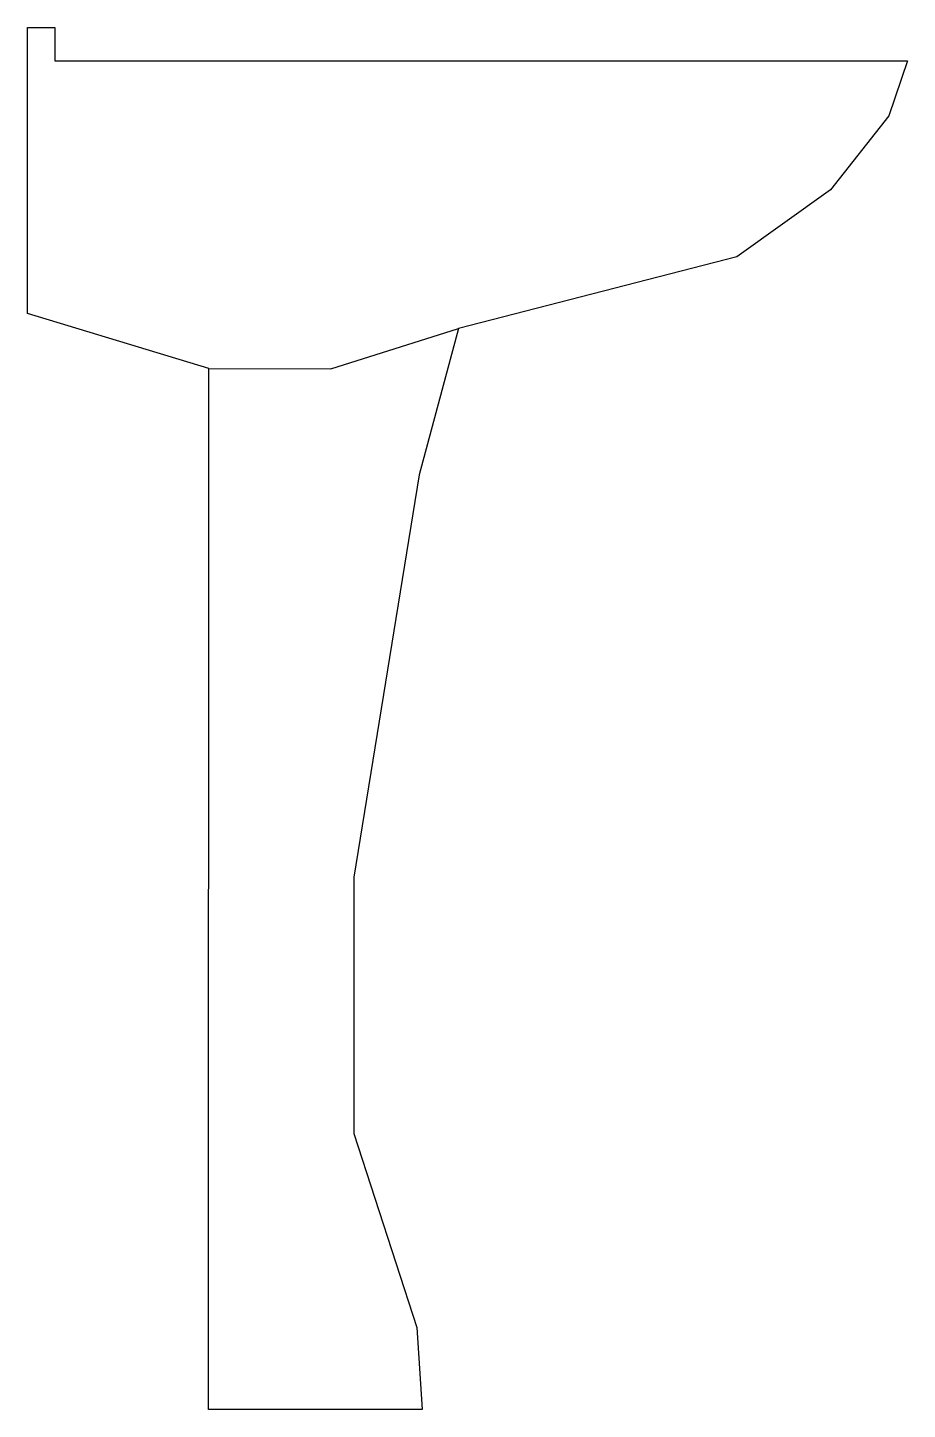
# Model space of a CAD drawing. Extents: x 0 to 0.528, y 0 to 0.83.
import ezdxf

# ---------------------------------------------------------------- set-up
doc = ezdxf.new("R2010")
doc.units = 0
doc.layers.get('0').update_dxf_attribs({"color": 8, "linetype": 'CONTINUOUS'})

msp = doc.modelspace()

# ---------------------------------------------------------------- linework, layer by layer
at = {"color": 0}
for points in [[(0, 0.65835), (0, 0.8301), (0.01628, 0.8301), (0.01628, 0.81021), (0.52817, 0.81021), (0.51699, 0.7771), (0.48196, 0.73271), (0.42574, 0.69254), (0.25866, 0.64931), (0.23497, 0.5615), (0.23497, 0.5615), (0.19575, 0.31988), (0.19575, 0.1659), (0.23363, 0.04937), (0.23695, 0.00027), (0.10853, 0.00027), (0.10883, 0.62537), (0, 0.65835)], [(0.10883, 0.62537), (0.18206, 0.62517), (0.25866, 0.64931)]]:
    msp.add_lwpolyline(points, dxfattribs=at)

doc.saveas('drawing.dxf')
